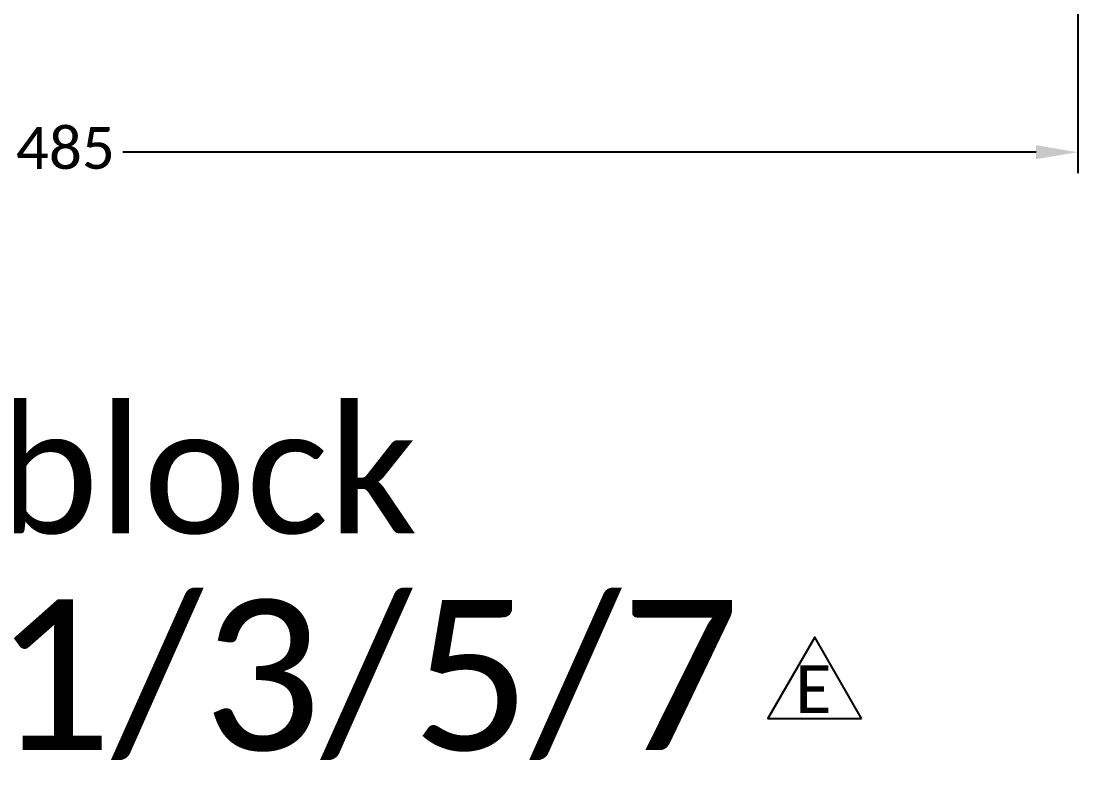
# Model space of a CAD drawing. Extents: x -15.8 to 28.7, y 37.6 to 61.4.
# Drawn here: x -12.195 to -9.663, y 39.489 to 41.326 of the extents above; entities that cross this region are included whole.
import ezdxf

# ---------------------------------------------------------------- set-up
doc = ezdxf.new("R2010")
doc.units = 0
doc.layers.add('AM_4', color=3, linetype='Continuous', lineweight=25)
doc.layers.add('DIM', color=7, linetype='Continuous')
doc.layers.add('TEXT', color=7, linetype='Continuous')
doc.styles.get("Standard").update_dxf_attribs({"font": 'calibri.ttf'})
doc.dimstyles.new('10 1', dxfattribs={"dimscale": 0.04, "dimtxt": 2.5, "dimasz": 2.5, "dimexe": 1.25, "dimexo": 0.625, "dimtad": 0, "dimdec": 3, "dimlfac": 10, "dimzin": 1, "dimtxsty": 'Standard', "dimcen": 2.5, "dimadec": 0, "dimazin": 0, "dimtfac": 1, "dimtdec": 3, "dimtmove": 0, "dimatfit": 3, "dimfxl": 1, "dimarcsym": 0})

# ---------------------------------------------------------------- blocks, each defined once
blk = doc.blocks.new('*D8')
at = {"layer": 'Defpoints', "color": 0, "linetype": 'ByBlock', "transparency": 16777216}
for p in [(613.394, 1041.7233), (618.4425, 1041.7233), (618.4425, 1040.8032)]:
    blk.add_point(p, dxfattribs=at)
at = {"layer": 'DIM', "color": 0, "linetype": 'ByBlock', "lineweight": -2, "transparency": 16777216}
for p, q in [((613.394, 1041.6983), (613.394, 1040.7532)), ((618.4425, 1041.6983), (618.4425, 1040.7532)), ((613.494, 1040.8032), (615.6825, 1040.8032)), ((618.3425, 1040.8032), (616.154, 1040.8032))]:
    blk.add_line(p, q, dxfattribs=at)
at = {"layer": 'DIM', "color": 0, "linetype": 'ByBlock', "transparency": 16777216}
for points in [[(613.494, 1040.8199), (613.494, 1040.7865), (613.394, 1040.8032)], [(618.3425, 1040.8199), (618.3425, 1040.7865), (618.4425, 1040.8032)]]:
    blk.add_solid(points, dxfattribs=at)
at = {"layer": 'DIM', "color": 0, "linetype": 'ByBlock', "transparency": 16777216, "insert": (615.9182, 1040.8032), "char_height": 0.1, "attachment_point": 5}
blk.add_mtext('50,485', dxfattribs=at)

msp = doc.modelspace()

# ---------------------------------------------------------------- linework, layer by layer
at = {"layer": 'AM_4', "color": 1, "linetype": 'ByBlock'}
msp.add_lwpolyline([(-10.18077, 39.6553), (-10.29325, 39.85011), (-10.40572, 39.6553)], close=True, dxfattribs=at)

# ---------------------------------------------------------------- texts
at = {"layer": 'DIM', "color": 1}
msp.add_text('E', height=0.11466, dxfattribs=at).set_placement((-10.3405, 39.66807))
at = {"layer": 'TEXT'}
msp.add_text('One block', height=0.3, dxfattribs=at).set_placement((-13.14882, 40.09865))
at = {"layer": 'TEXT', "color": 1}
msp.add_text('Option 1/3/5/7', height=0.36, dxfattribs=at).set_placement((-13.96131, 39.57943))

# ---------------------------------------------------------------- dimensions: what is measured, and where the dimension line sits
at = {"layer": 'DIM', "color": 5, "linetype": 'ByBlock'}
dim = msp.add_linear_dim(base=(-9.66276, 41.01227), p1=(-14.71126, 41.93233), p2=(-9.66276, 41.93233), angle=180, dimstyle='10 1', dxfattribs=at)
dim.commit()
dim.dimension.update_dxf_attribs({"geometry": '*D8', "text_midpoint": (-12.18701, 41.01227), "dimtype": 128, "insert": (-628.10523, -999.79094)})

doc.saveas('drawing.dxf')
